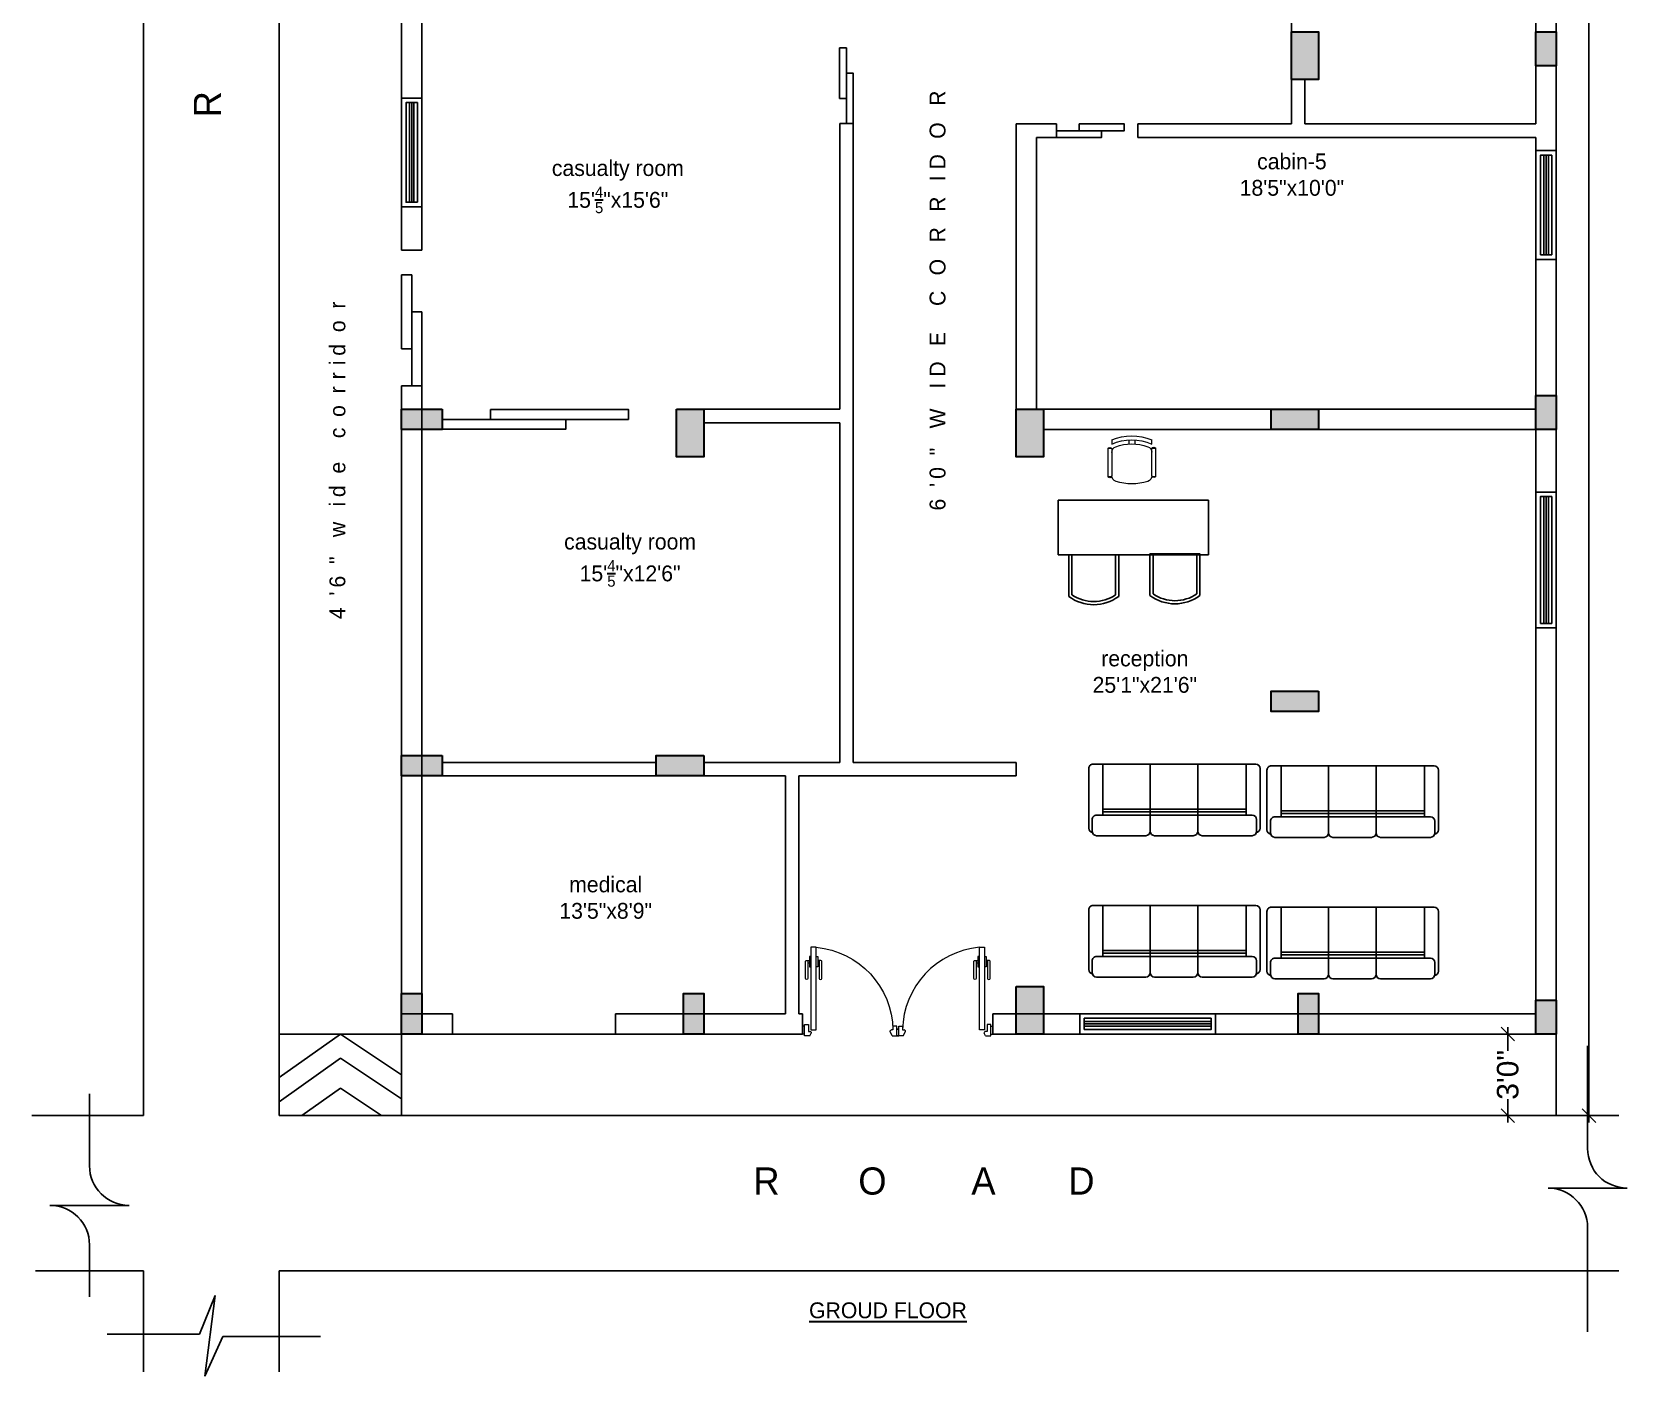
# Model space of a CAD drawing. Header units: inches. Extents: x 204954 to 440946, y -300749 to -143756.
# Drawn here: x 204954 to 205658, y -144942 to -144348 of the extents above; entities that cross this region are included whole.
import ezdxf

# ---------------------------------------------------------------- set-up
doc = ezdxf.new("R2010")
doc.units = ezdxf.units.IN
doc.header["$LTSCALE"] = 9
doc.header["$MEASUREMENT"] = 0
doc.layers.get('Defpoints').update_dxf_attribs({"lineweight": 0})
for name, color, linetype in [('2', 1, 'Continuous'), ('beam framing', 91, 'Continuous'), ('FUR', 252, 'Continuous'), ('M-FURN-7', 8, 'Continuous'), ('PM', 7, 'Continuous')]:
    doc.layers.add(name, color=color, linetype=linetype)
for name, color, linetype, lineweight in [('COLUMNS', 1, 'Continuous', 30), ('FURNITURES', 78, 'Continuous', 9), ('PUERTAS', 40, 'Continuous', 15), ('PUERTAS MADERA', 37, 'Continuous', 13), ('SOFA', 7, 'Continuous', 9)]:
    doc.layers.add(name, color=color, linetype=linetype, lineweight=lineweight)
doc.layers.add('Hatch', color=7, linetype='Continuous', lineweight=15, true_color=0xa3a3a3)
doc.styles.add('outer', font='arial.ttf', dxfattribs={"height": 24})
doc.styles.add('SST1', font='arial.ttf', dxfattribs={"height": 9.5})
doc.dimstyles.new('DIMA-1', dxfattribs={"dimtxt": 9.5, "dimasz": 6, "dimexe": 4, "dimexo": 4, "dimgap": 0.25, "dimtad": 0, "dimdec": 1, "dimzin": 3, "dimdsep": 46, "dimlunit": 4, "dimtxsty": 'SST1', "dimblk1": 'OBLIQUE', "dimblk2": 'OBLIQUE', "dimsah": 1, "dimcen": 0, "dimdle": 3, "dimclrd": 3, "dimclre": 3, "dimclrt": 7, "dimadec": 0, "dimazin": 0, "dimtfac": 1, "dimtdec": 1, "dimtix": 1, "dimtmove": 2, "dimatfit": 3, "dimfxl": 4, "dimfxlon": 1, "dimtolj": 1, "dimtzin": 3, "dimarcsym": 0})

# ---------------------------------------------------------------- blocks, each defined once
blk = doc.blocks.new('A$C31806C9B')
at = {"layer": 'Hatch'}
blk.add_hatch(color=256, dxfattribs=at).paths.add_polyline_path([(0, -21), (0, 0), (-12, 0), (-12, -21)])
at = {"layer": 'COLUMNS'}
blk.add_lwpolyline([(-12, 0), (0, 0), (0, -21), (-12, -21)], close=True, dxfattribs=at)
blk = doc.blocks.new('A$C00142961')
at = {"layer": 'Hatch'}
blk.add_hatch(color=256, dxfattribs=at).paths.add_polyline_path([(9, 0), (0, 0), (0, -21), (9, -21)])
at = {"layer": 'COLUMNS'}
blk.add_lwpolyline([(0, 0), (9, 0), (9, -21), (0, -21)], close=True, dxfattribs=at)
blk = doc.blocks.new('A$C5E2070FF')
at = {"layer": 'Hatch'}
blk.add_hatch(color=256, dxfattribs=at).paths.add_polyline_path([(18, -9), (18, 0), (0, 0), (0, -9)])
at = {"layer": 'COLUMNS'}
blk.add_lwpolyline([(18, 0), (18, -9), (0, -9), (0, 0)], close=True, dxfattribs=at)
blk = doc.blocks.new('A$C5D5B4CD9')
at = {"layer": 'Hatch'}
blk.add_hatch(color=256, dxfattribs=at).paths.add_polyline_path([(-9, -15), (0, -15), (0, 0), (-9, 0)])
at = {"layer": 'COLUMNS'}
blk.add_lwpolyline([(0, -15), (-9, -15), (-9, 0), (0, 0)], close=True, dxfattribs=at)
blk = doc.blocks.new('dgfgf')
at = {"layer": 'PUERTAS', "color": 253}
for p, q in [((-4.11, 20.44), (-3.69, 20.44)), ((-0.94, 20.44), (-1.35, 20.44))]:
    blk.add_line(p, q, dxfattribs=at)
for points in [[(-4.11, 21.16), (-4.11, 16.12, -1), (-4.83, 16.12), (-4.83, 20.8, -0.414214), (-4.47, 21.16), (-3.69, 21.16)], [(-0.94, 21.16), (-0.94, 16.12, 1), (-0.22, 16.12), (-0.22, 20.8, 0.414214), (-0.58, 21.16), (-1.35, 21.16)]]:
    blk.add_lwpolyline(points, format="xyb", dxfattribs=at)
for points in [[(-3.24, 22.24), (-3.69, 22.24), (-3.69, 19.36), (-3.24, 19.36)], [(-1.8, 22.24), (-1.35, 22.24), (-1.35, 19.36), (-1.8, 19.36)]]:
    blk.add_lwpolyline(points, dxfattribs=at)
at = {"layer": 'PUERTAS MADERA'}
for p, q in [((-3.24, 24.85), (-1.8, 24.85)), ((-3.24, 1.63), (-3.24, 24.85)), ((-1.8, 24.85), (-1.8, 1.63)), ((-25.92, 1.8), (-26.46, 1.8)), ((-25.92, 2.7), (-24.84, 2.7)), ((-25.92, 0), (-25.92, 2.7)), ((-24.84, 2.7), (-24.84, 1.63)), ((-24.84, 1.63), (-24.39, 1.63)), ((-24.66, 0), (-24.04, 1.18)), ((-1.8, 1.63), (-3.24, 1.63)), ((-1.5, 0), (-1.88, 0.73)), ((-1.08, 1.18), (-1.53, 1.18)), ((-1.5, 0), (0, 0)), ((-1.08, 3.15), (-1.08, 1.18)), ((0, 3.15), (-1.08, 3.15)), ((0, 0), (0, 3.15)), ((0, 2.7), (0.54, 2.7)), ((0, 0.45), (0.54, 0.45)), ((-25.92, 0), (-26.46, 0)), ((-24.66, 0), (-25.92, 0))]:
    blk.add_line(p, q, dxfattribs=at)
at = {"layer": 'PUERTAS MADERA', "color": 251}
blk.add_arc((-1.08, 1.18), 23.77, 95.224, 178.9225, dxfattribs=at)
at = {"layer": 'PUERTAS MADERA'}
for centre, start, end in [((-24.39, 1.27), 345.0691, 90.0005), ((-1.53, 0.82), 90.0055, 194.9369)]:
    blk.add_arc(centre, 0.36, start, end, dxfattribs=at)
blk = doc.blocks.new('_Oblique')
at = {"color": 0, "linetype": 'ByBlock', "lineweight": -2}
blk.add_line((-0.5, -0.5), (0.5, 0.5), dxfattribs=at)
blk = doc.blocks.new('*D10')
at = {"layer": 'beam framing', "color": 3, "lineweight": -2, "transparency": 16777216}
for p, q in [((205604.72, -144791.13), (205609.47, -144791.13)), ((205605.47, -144788.13), (205605.47, -144798.47)), ((205605.47, -144830.13), (205605.47, -144819.8)), ((205604.72, -144827.13), (205609.47, -144827.13))]:
    blk.add_line(p, q, dxfattribs=at)
at = {"layer": 'Defpoints', "color": 0, "transparency": 16777216}
for p in [(205547.85, -144791.13), (205547.85, -144827.13), (205605.47, -144827.13)]:
    blk.add_point(p, dxfattribs=at)
at = {"layer": 'beam framing', "color": 3, "lineweight": -2, "transparency": 16777216, "xscale": 6, "yscale": 6, "zscale": 6}
for p, rotation in [((205605.47, -144791.13), 90), ((205605.47, -144827.13), 270)]:
    blk.add_blockref('_Oblique', p, dxfattribs=dict(at, rotation=rotation))
at = {"layer": 'beam framing', "color": 7, "transparency": 16777216, "insert": (205605.47, -144809.13), "char_height": 9.5, "attachment_point": 5, "rotation": 90, "style": 'SST1'}
blk.add_mtext('\\A1;3\'0"', dxfattribs=at)
blk = doc.blocks.new('*D12')
at = {"layer": 'beam framing', "color": 3, "lineweight": -2, "transparency": 16777216}
for p, q in [((205640.57, -143795.13), (205645.32, -143795.13)), ((205641.32, -143792.13), (205641.32, -144289.02)), ((205641.32, -144830.13), (205641.32, -144333.24)), ((205640.57, -144827.13), (205645.32, -144827.13))]:
    blk.add_line(p, q, dxfattribs=at)
at = {"layer": 'Defpoints', "color": 0, "transparency": 16777216}
for p in [(205626.9, -143795.13), (205626.9, -144827.13), (205641.32, -144827.13)]:
    blk.add_point(p, dxfattribs=at)
at = {"layer": 'beam framing', "color": 3, "lineweight": -2, "transparency": 16777216, "xscale": 6, "yscale": 6, "zscale": 6}
for p, rotation in [((205641.32, -143795.13), 90), ((205641.32, -144827.13), 270)]:
    blk.add_blockref('_Oblique', p, dxfattribs=dict(at, rotation=rotation))
at = {"layer": 'beam framing', "color": 7, "transparency": 16777216, "insert": (205641.32, -144311.13), "char_height": 9.5, "attachment_point": 5, "rotation": 90, "style": 'SST1'}
blk.add_mtext('\\A1;86\'-0.0"', dxfattribs=at)
blk = doc.blocks.new('dc')
at = {"layer": 'M-FURN-7'}
for p, q in [((1427.4, -18477.35), (1408.17, -18477.35)), ((1408.17, -18498.35), (1427.4, -18498.35))]:
    blk.add_line(p, q, dxfattribs=at)
blk.add_lwpolyline([(1407.4, -18499.85), (1427.4, -18499.85), (1427.4, -18475.85), (1407.4, -18475.85)], dxfattribs=at)
for radius, start, end in [(20.02, 143.17362, 216.82638), (18.52, 145.46246, 214.53754)]:
    blk.add_arc((1423.43, -18487.85), radius, start, end, dxfattribs=at)
blk = doc.blocks.new('SF3')
at = {"layer": 'PM', "color": 7}
for p, q in [((-890, 0), (-320, 0)), ((-220, 0), (220, 0)), ((320, 0), (880, 0)), ((-980, -87), (-980, -764)), ((-940, -50), (-940, -183)), ((-270, -50), (-270, -814)), ((270, -50), (270, -814)), ((930, -50), (930, -183)), ((970, -87), (970, -764)), ((-890, -233), (880, -233)), ((-820, -233), (-820, -814)), ((-820, -270), (810, -270)), ((-820, -300), (810, -300)), ((810, -233), (810, -814)), ((-930, -814), (920, -814))]:
    blk.add_line(p, q, dxfattribs=at)
for centre, start, end in [((-890, -50), 90, 180), ((-320, -50), 0, 90), ((-220, -50), 90, 180), ((220, -50), 0, 90), ((320, -50), 90, 180), ((880, -50), 0, 90), ((-930, -87), 90, 180), ((920, -87), 0, 90), ((-890, -183), 180, 270), ((880, -183), 270, 0), ((-930, -764), 180, 270), ((920, -764), 270, 0)]:
    blk.add_arc(centre, 50, start, end, dxfattribs=at)

msp = doc.modelspace()

# ---------------------------------------------------------------- linework, layer by layer
at = {"layer": 'beam framing', "color": 1}
for p, q in [((205002.95188, -144827.13188), (205002.95188, -143755.77463)), ((205062.8958, -144827.13188), (205062.8958, -143795.13188)), ((205626.89577, -144827.13188), (205626.89577, -143795.13188)), ((205617.89577, -144103.99547), (205617.89577, -144389.13187)), ((205116.89581, -144444.87187), (205116.89581, -144319.99541)), ((205125.89581, -144444.87187), (205125.89581, -144325.99541)), ((205509.89581, -144389.13187), (205509.89581, -144340.99547)), ((205515.89581, -144389.13187), (205515.89581, -144369.49544)), ((205310.39581, -144388.99538), (205310.39581, -144515.13187)), ((205310.39581, -144388.99538), (205316.39581, -144388.99538)), ((205316.39581, -144388.99538), (205316.39581, -144671.13187)), ((205388.39579, -144389.13187), (205388.39578, -144515.13187)), ((205388.39578, -144389.13187), (205406.11626, -144389.13187)), ((205406.11626, -144395.13187), (205406.11626, -144389.13187)), ((205442.11626, -144389.13187), (205509.89581, -144389.13187)), ((205442.11626, -144395.13187), (205442.11626, -144389.13187)), ((205515.89581, -144389.13187), (205617.89577, -144389.13187)), ((205397.39579, -144395.13187), (205397.39578, -144515.13187)), ((205397.39579, -144395.13187), (205406.11626, -144395.13187)), ((205442.11626, -144395.13187), (205617.89577, -144395.13187)), ((205617.89577, -144395.13187), (205617.89577, -144791.13187)), ((205116.89581, -144444.87187), (205125.89581, -144444.87187)), ((205116.89581, -144791.13187), (205116.89581, -144504.87187)), ((205116.89581, -144504.87187), (205125.89581, -144504.87187)), ((205125.89581, -144791.13187), (205125.89581, -144504.87187)), ((205238.39582, -144515.13187), (205310.39581, -144515.13187)), ((205388.39578, -144515.13187), (205617.89577, -144515.13187)), ((205250.39582, -144521.13187), (205310.39581, -144521.13187)), ((205310.39581, -144521.13187), (205310.39581, -144671.13187)), ((205626.89578, -144524.13187), (205400.39578, -144524.13187)), ((205134.89581, -144671.13188), (205229.39581, -144671.13188)), ((205250.39581, -144671.13187), (205310.39581, -144671.13187)), ((205316.39581, -144671.13187), (205388.39578, -144671.13187)), ((205388.39578, -144671.13187), (205388.39578, -144677.13187)), ((205125.89581, -144677.13187), (205244.39579, -144677.13188)), ((205250.39581, -144677.13187), (205286.39581, -144677.13187)), ((205286.39581, -144782.13187), (205286.39581, -144677.13187)), ((205292.39581, -144677.13187), (205388.39578, -144677.13187)), ((205292.39581, -144782.13187), (205292.39581, -144677.13187)), ((205116.89581, -144782.13187), (205139.45012, -144782.13187)), ((205139.45012, -144782.13187), (205139.45012, -144791.13187)), ((205211.45012, -144782.13187), (205286.39581, -144782.13187)), ((205211.45012, -144782.13187), (205211.45012, -144791.13187)), ((205292.39581, -144782.13187), (205294.0492, -144782.13187)), ((205294.0492, -144782.13187), (205294.0492, -144791.13187)), ((205378.0492, -144782.13187), (205617.89578, -144782.13187)), ((205378.0492, -144782.13187), (205378.0492, -144791.13187)), ((205116.89581, -144791.13187), (205294.0492, -144791.13187)), ((205116.89581, -144791.13187), (205116.89581, -144827.13188)), ((205378.0492, -144791.13187), (205626.89577, -144791.13187)), ((205640.70008, -144796.26602), (205640.70008, -144841.68709)), ((204979.07475, -144817.49798), (204979.07475, -144849.29849)), ((205002.95188, -144827.13188), (204953.64363, -144827.13188)), ((205626.89577, -144827.13188), (205062.8958, -144827.13188)), ((205626.89577, -144827.13188), (205654.50439, -144827.13188)), ((205623.24143, -144859.14573), (205658.15872, -144859.14573)), ((204961.61611, -144866.75714), (204996.5334, -144866.75714)), ((205640.70008, -144876.60438), (205640.70008, -144922.64551)), ((204979.07475, -144884.21578), (204979.07475, -144907.23634)), ((205002.95188, -144895.72606), (204955.19763, -144895.72606)), ((205002.95188, -144940.26205), (205002.95188, -144895.72606)), ((205626.89577, -144895.72606), (205062.8958, -144895.72606)), ((205062.8958, -144895.72606), (205062.8958, -144940.26205)), ((205626.89577, -144895.72606), (205654.50439, -144895.72606)), ((205027.66237, -144923.60783), (205034.54737, -144906.64413)), ((205034.54737, -144906.64413), (205029.9572, -144942.1761)), ((204986.81157, -144923.60783), (205027.66237, -144923.60783)), ((205029.9572, -144942.1761), (205037.98962, -144924.754)), ((205037.98962, -144924.754), (205081.13525, -144924.754))]:
    msp.add_line(p, q, dxfattribs=at)
at = {"layer": 'beam framing', "color": 4}
for p, q in [((205120.39581, -144423.7121), (205120.39581, -144379.7121)), ((205121.39581, -144423.7121), (205121.39581, -144379.7121)), ((205122.39581, -144423.7121), (205122.39581, -144379.7121)), ((205621.39577, -144446.94724), (205621.39577, -144402.94724)), ((205622.39577, -144446.94724), (205622.39577, -144402.94724)), ((205623.39577, -144446.94724), (205623.39577, -144402.94724)), ((205621.39577, -144609.75484), (205621.39577, -144553.75484)), ((205622.39577, -144609.75484), (205622.39577, -144553.75484)), ((205623.39577, -144609.75484), (205623.39577, -144553.75484)), ((205418.40704, -144785.63187), (205474.40704, -144785.63187)), ((205418.40704, -144786.63187), (205474.40704, -144786.63187)), ((205418.40704, -144787.63187), (205474.40704, -144787.63187))]:
    msp.add_line(p, q, dxfattribs=at)
at = {"layer": 'beam framing', "color": 21}
for p, q in [((205116.89581, -144791.13187), (205062.8958, -144791.13187)), ((205062.8958, -144810.36635), (205089.8958, -144791.13187)), ((205089.8958, -144791.13187), (205116.89581, -144809.13187)), ((205062.8958, -144820.98933), (205089.8958, -144801.75484)), ((205089.8958, -144801.75484), (205116.89581, -144819.75485)), ((205072.87418, -144827.13188), (205089.8958, -144815.00587)), ((205089.8958, -144815.00587), (205108.08481, -144827.13188))]:
    msp.add_line(p, q, dxfattribs=at)
at = {"layer": 'beam framing', "color": 4}
for points in [[(205310.38757, -144377.85869), (205313.39581, -144377.85869), (205313.39581, -144355.5853), (205310.38757, -144355.5853)], [(205313.39581, -144388.99538), (205316.40406, -144388.99538), (205316.40406, -144366.722), (205313.39581, -144366.722)], [(205416.10683, -144389.15683), (205436.08797, -144389.15683), (205436.08797, -144392.13187), (205416.10683, -144392.13187)], [(205406.11626, -144392.13187), (205426.0974, -144392.13187), (205426.0974, -144395.1069), (205406.11626, -144395.1069)], [(205156.11503, -144515.23903), (205217.08875, -144515.23903), (205217.08875, -144519.63187), (205156.11503, -144519.63187)], [(205134.89581, -144519.63187), (205189.40389, -144519.63187), (205189.40389, -144524.0247), (205134.89581, -144524.0247)]]:
    msp.add_lwpolyline(points, close=True, dxfattribs=at)
at = {"layer": 'beam framing', "color": 5}
for points in [[(205125.89581, -144425.7121), (205116.89581, -144425.7121), (205116.89581, -144377.7121), (205125.89581, -144377.7121)], [(205123.89581, -144423.7121), (205118.89581, -144423.7121), (205118.89581, -144379.7121), (205123.89581, -144379.7121)], [(205617.89577, -144448.94724), (205626.89577, -144448.94724), (205626.89577, -144400.94724), (205617.89577, -144400.94724)], [(205619.89577, -144446.94724), (205624.89577, -144446.94724), (205624.89577, -144402.94724), (205619.89577, -144402.94724)], [(205617.89577, -144611.75484), (205626.89577, -144611.75484), (205626.89577, -144551.75484), (205617.89577, -144551.75484)], [(205619.89577, -144609.75484), (205624.89577, -144609.75484), (205624.89577, -144553.75484), (205619.89577, -144553.75484)], [(205416.40704, -144791.13187), (205476.40704, -144791.13187), (205476.40704, -144782.13187), (205416.40704, -144782.13187)], [(205418.40704, -144789.13187), (205474.40704, -144789.13187), (205474.40704, -144784.13187), (205418.40704, -144784.13187)]]:
    msp.add_lwpolyline(points, close=True, dxfattribs=at)
at = {"layer": 'beam framing', "color": 6}
for points in [[(205116.93788, -144488.5119), (205121.39581, -144488.5119), (205121.39581, -144455.79196), (205116.93788, -144455.79196)], [(205121.39581, -144504.87187), (205125.85374, -144504.87187), (205125.85374, -144472.15193), (205121.39581, -144472.15193)]]:
    msp.add_lwpolyline(points, close=True, dxfattribs=at)
at = {"layer": 'beam framing', "color": 1}
for centre, start, end in [((205658.15872, -144841.68709), 180, 270), ((204996.5334, -144849.29849), 180, 270), ((205623.24143, -144876.60438), 0, 90), ((204961.61611, -144884.21578), 0, 90)]:
    msp.add_arc(centre, 17.45865, start, end, dxfattribs=at)
at = {"layer": 'FUR', "color": 2}
for p, q in [((205406.93548, -144555.28117), (205473.30128, -144555.28117)), ((205406.93548, -144555.28117), (205406.93548, -144579.41962)), ((205473.30128, -144555.28117), (205473.30128, -144579.41962)), ((205406.93548, -144579.41962), (205473.30128, -144579.41962))]:
    msp.add_line(p, q, dxfattribs=at)
at = {"layer": 'FURNITURES', "color": 1, "linetype": 'Continuous'}
for p, q in [((205430.53982, -144528.71019), (205430.54508, -144530.59607)), ((205438.05256, -144528.72984), (205438.05738, -144530.4569)), ((205440.70408, -144528.72244), (205440.7089, -144530.4495)), ((205448.22185, -144530.54672), (205448.21659, -144528.66085)), ((205430.55027, -144532.45222), (205428.78259, -144532.45715)), ((205428.78259, -144532.45715), (205428.81746, -144544.94794)), ((205430.55027, -144532.45222), (205430.584, -144544.53877)), ((205448.22704, -144532.40287), (205449.99471, -144532.39794)), ((205448.26078, -144544.48943), (205448.22704, -144532.40287)), ((205450.02958, -144544.88873), (205449.99471, -144532.39794)), ((205430.58513, -144544.94301), (205428.81746, -144544.94794)), ((205448.2619, -144544.89367), (205450.02958, -144544.88873))]:
    msp.add_line(p, q, dxfattribs=at)
at = {"layer": 'FURNITURES', "color": 1, "linetype": 'Continuous', "extrusion": (0, 0, -1)}
for centre, major_axis, start_param, end_param in [((205439.43742, -144549.89765), (-0.33965, 22.97738), -0.382801913, 0.406780326), ((205439.43865, -144550.33957), (0.33135, 21.65159), -0.438535406, 0.402346987), ((205439.44112, -144551.2234), (14.68681, 14.68681), -1.136663115, -0.439716203), ((205429.66828, -144533.11756), (-0.78121, 0.78121), 6.138496757, 7.993087193), ((205433.20671, -144534.21101), (-1.87491, 1.87491), 5.494995648, 6.717318519), ((205445.58045, -144534.17647), (1.87491, 1.87491), -0.439716203, 0.782606668), ((205449.11272, -144533.06328), (0.78121, 0.78121), 4.56770043, 6.422290867), ((205429.69944, -144544.2826), (-0.78121, 0.78121), 2.996904104, 4.85149454), ((205433.23552, -144544.53137), (1.87491, 1.87491), 2.662656696, 3.924199322), ((205445.60926, -144544.49683), (-1.87491, 1.87491), 2.353402995, 3.614945621), ((205449.14389, -144544.22832), (-0.78121, 0.78121), 2.996904104, 4.85149454), ((205439.36834, -144525.15017), (0.24177, 22.97862), 2.819026358, 3.437533761)]:
    msp.add_ellipse(centre, major_axis=major_axis, ratio=1, start_param=start_param, end_param=end_param, dxfattribs=at)

# ---------------------------------------------------------------- block references
at = {"zscale": 1.571272840270937}
for p, xscale, yscale in [((205294.8977, -144791.84099), -1.571272840270937, 1.571272840289647), ((205377.2007, -144791.84099), 1.571272840270937, 1.571272840270937)]:
    msp.add_blockref('dgfgf', p, dxfattribs=dict(at, xscale=xscale, yscale=yscale))
at = {"layer": '2', "xscale": 0.03883214277306508, "yscale": 0.03883214277306508, "zscale": 0.03883214277306508, "rotation": 180}
for p in [(205458.04377, -144703.48971), (205536.78443, -144704.22734), (205458.04377, -144765.91618), (205536.78443, -144766.65382)]:
    msp.add_blockref('SF3', p, dxfattribs=at)
at = {"layer": 'beam framing'}
for name, p in [('A$C31806C9B', (205521.89581, -144348.49544)), ('A$C5D5B4CD9', (205626.89584, -144348.49544)), ('A$C5D5B4CD9', (205626.89578, -144509.13187)), ('A$C5E2070FF', (205116.89581, -144515.13187)), ('A$C31806C9B', (205250.39582, -144515.13187)), ('A$C31806C9B', (205400.39578, -144515.13187)), ('A$C5E2070FF', (205116.89581, -144668.13187)), ('A$C31806C9B', (205400.39581, -144770.13185)), ('A$C5D5B4CD9', (205626.89578, -144776.13185))]:
    msp.add_blockref(name, p, dxfattribs=at)
at = {"layer": 'beam framing', "rotation": 270}
for name, p in [('A$C00142961', (205521.89581, -144515.13187)), ('A$C00142961', (205521.89581, -144639.63187)), ('A$C00142961', (205250.39581, -144668.13187)), ('A$C5E2070FF', (205125.89581, -144773.13187)), ('A$C5E2070FF', (205250.39578, -144773.13187)), ('A$C5E2070FF', (205521.89581, -144773.13187))]:
    msp.add_blockref(name, p, dxfattribs=at)
at = {"layer": 'SOFA', "color": 2, "xscale": 0.9193972621777183, "yscale": 0.9193972621777183, "zscale": 0.9193972621777183, "rotation": 90}
for p in [(188424.94052, -145891.76814), (188460.79012, -145891.37535)]:
    msp.add_blockref('dc', p, dxfattribs=at)

# ---------------------------------------------------------------- texts
at = {"color": 7, "lineweight": 30, "ltscale": 16, "attachment_point": 5, "rotation": 90, "style": 'outer'}
for s, insert, char_height, width in [('\\A1;{\\fBankGothic Lt BT|b0|i0|c0|p34;\\T4;\\C256;ROAD}', (205031.25429, -144293.5112), 12, 443.7651781), ('\\A1;{\\fBankGothic Lt BT|b0|i0|c0|p34;\\T2;\\C256;6\'0" WIDE CORRIDOR}', (205353.66722, -144463.76264), 7, 571.811662)]:
    msp.add_mtext(s, dxfattribs=dict(at, insert=insert, char_height=char_height, width=width))
at = {"color": 7, "lineweight": 30, "ltscale": 16, "char_height": 7, "attachment_point": 5, "style": 'outer'}
for s, insert in [('\\A1;{\\fBankGothic Lt BT|b0|i0|c0|p34;\\C256;cabin-5\\P18\'5"x10\'0"}', (205510.12398, -144411.56979)), ('\\A1;{\\fBankGothic Lt BT|b0|i0|c0|p34;\\C256;casualty room\\P15\'\\H0.7x;\\S4/5;\\H1.4286x;"x15\'6"}', (205212.4115, -144416.84103)), ('\\A1;{\\fBankGothic Lt BT|b0|i0|c0|p34;\\C256;casualty room\\P15\'\\H0.7x;\\S4/5;\\H1.4286x;"x12\'6"}', (205217.8333, -144581.82098)), ('\\A1;{\\fBankGothic Lt BT|b0|i0|c0|p34;\\C256;reception\\P25\'1"x21\'6"}', (205445.16633, -144631.09418)), ('\\A1;{\\fBankGothic Lt BT|b0|i0|c0|p34;\\C256;medical\\P13\'5"x8\'9"}', (205207.05567, -144730.89319)), ('\\A1;{\\fBankGothic Lt BT|b0|i0|c0|p34;\\L\\C256;GROUD FLOOR}', (205331.70958, -144913.16835))]:
    msp.add_mtext(s, dxfattribs=dict(at, insert=insert))
at = {"color": 7, "lineweight": 30, "ltscale": 16, "insert": (205088.61332, -144536.18137), "char_height": 7, "attachment_point": 5, "rotation": 90, "style": 'outer'}
msp.add_mtext('\\A1;{\\fBankGothic Lt BT|b0|i0|c0|p34;\\T2;\\C256;4\'6" wide corridor}', dxfattribs=at)
at = {"color": 7, "lineweight": 30, "ltscale": 16, "insert": (205364.9905, -144856.10035), "char_height": 12, "width": 443.7651781, "attachment_point": 5, "style": 'outer'}
msp.add_mtext('\\A1;{\\fBankGothic Lt BT|b0|i0|c0|p34;\\T4;\\C256;ROAD}', dxfattribs=at)

# ---------------------------------------------------------------- dimensions: what is measured, and where the dimension line sits
at = {"layer": 'beam framing', "color": 1}
dim = msp.add_linear_dim(base=(205641.32058, -144827.13188), p1=(205626.89577, -143795.13188), p2=(205626.89577, -144827.13188), angle=90, dimstyle='DIMA-1', override={"dimlunit": 3, "dimfxl": 0.75, "dimarcsym": 1}, dxfattribs=at)
dim.commit()
dim.dimension.update_dxf_attribs({"geometry": '*D12', "text_midpoint": (205641.32058, -144311.13188)})
dim = msp.add_linear_dim(base=(205605.46845, -144827.13188), p1=(205547.85392, -144791.13187), p2=(205547.85392, -144827.13188), angle=90, text='3\'0"', dimstyle='DIMA-1', override={"dimlunit": 3, "dimfxl": 0.75, "dimarcsym": 1}, dxfattribs=at)
dim.commit()
dim.dimension.update_dxf_attribs({"geometry": '*D10', "text_midpoint": (205605.46845, -144809.13187)})

doc.saveas('drawing.dxf')
